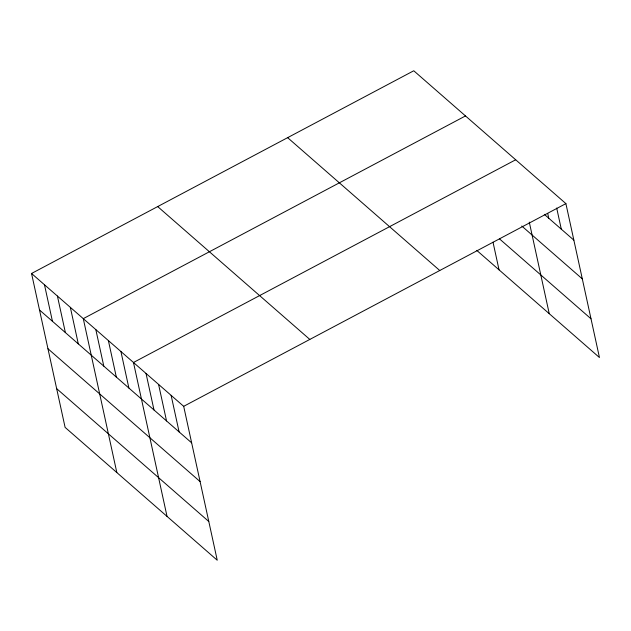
<?xml version="1.0" encoding="UTF-8"?>
<svg xmlns="http://www.w3.org/2000/svg" width="631" height="631" viewBox="0 0 631 631"><rect width="100%" height="100%" fill="white"/><g stroke="black" fill="none" stroke-linecap="round" stroke-linejoin="round"><path stroke-width="0.95" d="M31.55 273.475L183.684 406.325L217.238 560.233L65.103 427.384L31.55 273.475L413.762 70.767L565.897 203.616L599.45 357.525L476.776 250.397M465.489 115.938L83.276 318.647L116.83 472.548M515.693 159.777L133.48 362.486L167.034 516.395M183.684 406.325L565.897 203.616M544.324 214.351L573.855 240.143M521.766 226.016L582.303 278.878M499.46 238.841L591.002 318.789M287.633 137.661L439.76 270.51M157.679 206.582L309.813 339.431M39.516 310.002L191.643 442.852M47.956 348.738L200.09 481.587M56.664 388.649L208.79 521.498M556.692 208.033L561.306 229.179M547.708 213.42L548.757 218.223M529.283 222.128L549.246 313.686M493.008 242.178L499.042 269.847M171.127 395.361L179.094 431.888M158.578 384.405L166.545 420.932M146.029 373.442L153.996 409.969M120.923 351.522L128.89 388.049M108.374 340.566L116.341 377.093M95.825 329.603L103.792 366.13M70.341 307.352L78.307 343.879M57.413 296.057L65.379 332.584M44.478 284.77L52.444 321.297"/></g></svg>
